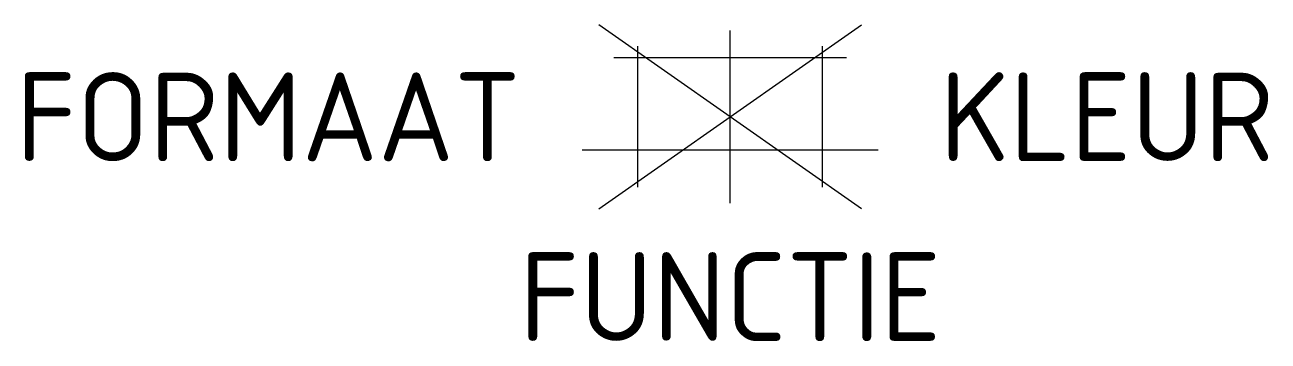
# Model space of a CAD drawing. Extents: x -14.3 to 10.9, y -4.6 to 1.9.
import ezdxf
from ezdxf.enums import TextEntityAlignment as Align

# ---------------------------------------------------------------- set-up
doc = ezdxf.new("R2010")
doc.units = 0
doc.styles.add('NLCS-ISO', font='NLCS-ISO.ttf')

msp = doc.modelspace()

# ---------------------------------------------------------------- linework, layer by layer
for p, q in [((-2.662, -1.864), (2.662, 1.864)), ((2.662, -1.864), (-2.662, 1.864)), ((0, -1.75), (0, 1.75)), ((-1.875, -1.429), (-1.875, 1.429)), ((1.875, -1.429), (1.875, 1.429)), ((-2.36, 1.203), (2.36, 1.203)), ((-3, -0.672), (3, -0.672))]:
    msp.add_line(p, q)

# ---------------------------------------------------------------- texts
at = {"style": 'NLCS-ISO'}
msp.add_attdef('FORMAAT', text='200x200', height=1.8, dxfattribs=at).set_placement((-4.25, 0), align=Align.MIDDLE_RIGHT)
msp.add_attdef('KLEUR', text='', height=1.8, dxfattribs=at).set_placement((4.25, 0), align=Align.MIDDLE_LEFT)
at = {"style": 'NLCS-ISO', "flags": 1}
msp.add_attdef('FUNCTIE', text='', height=1.8, dxfattribs=at).set_placement((0, -2.75), align=Align.TOP_CENTER)

doc.saveas('drawing.dxf')
